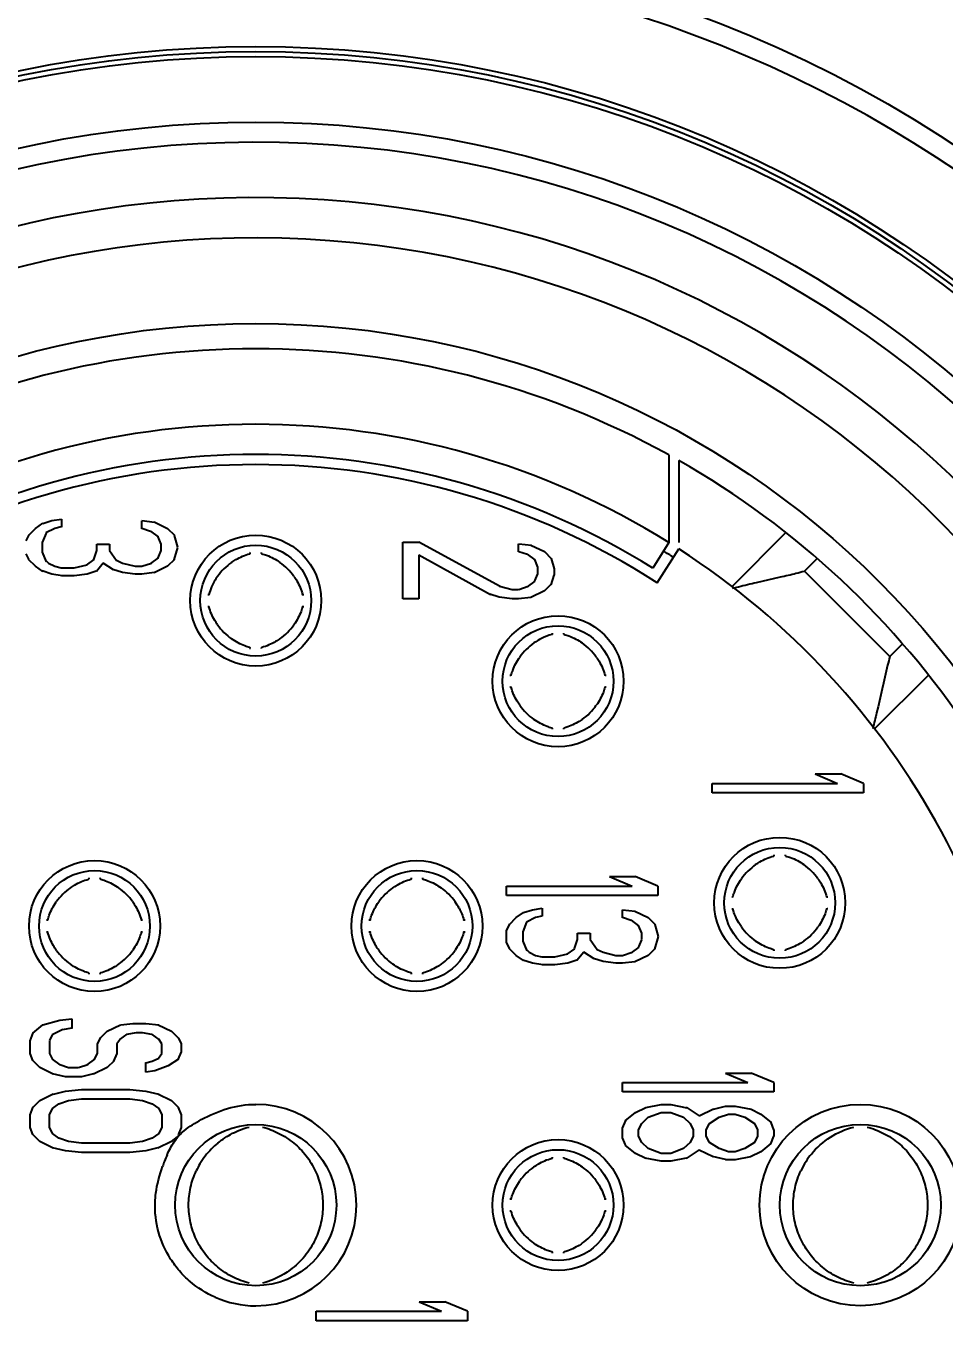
# Model space of a CAD drawing. Header units: millimetres. Extents: x 5828 to 6704, y 123 to 421.
# Drawn here: x 6342.362 to 6342.818, y 227.818 to 228.464 of the extents above; entities that cross this region are included whole.
import ezdxf

# ---------------------------------------------------------------- set-up
doc = ezdxf.new("R2010")
doc.units = ezdxf.units.MM
doc.layers.add('外形图', color=7, linetype='Continuous')
doc.layers.add('尺寸标注', color=7, linetype='Continuous')
doc.styles.add('微软雅黑', font='msyh.ttc', dxfattribs={"height": 1.5})
doc.dimstyles.new('尺寸标注_1_20比例', dxfattribs={"dimtxt": 1.5, "dimasz": 1.25, "dimexe": 0.5, "dimexo": 0.4, "dimgap": 0.5, "dimtad": 1, "dimdec": 1, "dimlfac": 20, "dimdsep": 46, "dimtxsty": '微软雅黑', "dimcen": 0.09, "dimadec": 0, "dimazin": 0, "dimtp": 0.01, "dimtm": 0.01, "dimtfac": 1, "dimtdec": 1, "dimtofl": 0, "dimtmove": 0, "dimatfit": 3, "dimfxl": 1, "dimtolj": 1, "dimarcsym": 0})

# ---------------------------------------------------------------- blocks, each defined once
blk = doc.blocks.new('*D1070')
at = {"layer": 'Defpoints', "color": 0}
for p in [(6340.876, 234.86932), (6346.4981, 225.36932), (6353.03017, 225.36932)]:
    blk.add_point(p, dxfattribs=at)
at = {"layer": '尺寸标注', "color": 0, "lineweight": -2}
for p, q in [((6341.276, 234.86932), (6353.53017, 234.86932)), ((6353.03017, 233.61932), (6353.03017, 226.61932)), ((6346.8981, 225.36932), (6353.53017, 225.36932))]:
    blk.add_line(p, q, dxfattribs=at)
at = {"layer": '尺寸标注', "color": 0}
for points in [[(6353.23851, 233.61932), (6352.82184, 233.61932), (6353.03017, 234.86932)], [(6352.82184, 226.61932), (6353.23851, 226.61932), (6353.03017, 225.36932)]]:
    blk.add_solid(points, dxfattribs=at)
at = {"layer": '尺寸标注', "color": 0, "insert": (6351.7564, 230.11932), "char_height": 1.5, "attachment_point": 5, "rotation": 90, "style": '微软雅黑'}
blk.add_mtext('\\A1;\\A1;{\\fAlibaba PuHuiTi 3.0 55 Regular|b0|i0|c134|p18;190}', dxfattribs=at)

msp = doc.modelspace()

# ---------------------------------------------------------------- linework, layer by layer
at = {"layer": '外形图', "linetype": 'ByBlock'}
for p, q in [((6342.681, 228.25116), (6342.681, 228.2077)), ((6342.686, 228.24836), (6342.686, 228.2077)), ((6342.36334, 228.21131), (6342.36679, 228.21468)), ((6342.36679, 228.21468), (6342.37032, 228.21728)), ((6342.37038, 228.21715), (6342.37475, 228.21858)), ((6342.37634, 228.21467), (6342.37182, 228.21246)), ((6342.37476, 228.21859), (6342.37954, 228.21937)), ((6342.37953, 228.21546), (6342.37635, 228.21468)), ((6342.37956, 228.21928), (6342.37956, 228.21537)), ((6342.41945, 228.2145), (6342.41945, 228.2185)), ((6342.41947, 228.21859), (6342.42583, 228.21781)), ((6342.42384, 228.21325), (6342.41953, 228.21466)), ((6342.42558, 228.21793), (6342.43222, 228.21468)), ((6342.43222, 228.21468), (6342.43567, 228.2113)), ((6342.36202, 228.20847), (6342.3636, 228.21156)), ((6342.36998, 228.20767), (6342.36998, 228.20295)), ((6342.37193, 228.21242), (6342.36999, 228.20768)), ((6342.42767, 228.2106), (6342.42389, 228.21337)), ((6342.42901, 228.2069), (6342.42743, 228.21078)), ((6342.43551, 228.21122), (6342.43723, 228.20532)), ((6342.549, 228.20787), (6342.55698, 228.20787)), ((6342.549, 228.17975), (6342.549, 228.20787)), ((6342.59725, 228.18582), (6342.55698, 228.20787)), ((6342.681, 228.2077), (6342.67307, 228.19497)), ((6342.73908, 228.21266), (6342.71236, 228.18594)), ((6342.36342, 228.19942), (6342.36202, 228.20215)), ((6342.36999, 228.20293), (6342.37197, 228.1981)), ((6342.39561, 228.19933), (6342.39713, 228.2038)), ((6342.39709, 228.20687), (6342.40349, 228.20687)), ((6342.39711, 228.20382), (6342.39711, 228.20687)), ((6342.40349, 228.20687), (6342.40349, 228.20375)), ((6342.40349, 228.20375), (6342.40688, 228.19877)), ((6342.42754, 228.20012), (6342.42901, 228.20371)), ((6342.42902, 228.20373), (6342.42902, 228.20689)), ((6342.43723, 228.20529), (6342.43541, 228.19906)), ((6342.55698, 228.20162), (6342.59246, 228.1819)), ((6342.55698, 228.20162), (6342.55698, 228.17975)), ((6342.60645, 228.203), (6342.60645, 228.207)), ((6342.60647, 228.20709), (6342.61283, 228.20631)), ((6342.61084, 228.20175), (6342.60653, 228.20316)), ((6342.61467, 228.1991), (6342.61089, 228.20187)), ((6342.61258, 228.20643), (6342.61922, 228.20318)), ((6342.61922, 228.20318), (6342.62267, 228.1998)), ((6342.67516, 228.18772), (6342.686, 228.20453)), ((6342.36679, 228.19593), (6342.36331, 228.19935)), ((6342.37033, 228.19334), (6342.36679, 228.19593)), ((6342.37154, 228.1991), (6342.37317, 228.1975)), ((6342.37317, 228.1975), (6342.37634, 228.19594)), ((6342.37635, 228.19594), (6342.3795, 228.19516)), ((6342.37951, 228.19515), (6342.38589, 228.19515)), ((6342.3859, 228.19514), (6342.39232, 228.19671)), ((6342.39199, 228.19647), (6342.39577, 228.19924)), ((6342.4003, 228.1975), (6342.3969, 228.19333)), ((6342.40544, 228.19414), (6342.4003, 228.1975)), ((6342.40698, 228.19891), (6342.40988, 228.1975)), ((6342.40988, 228.1975), (6342.41624, 228.19594)), ((6342.41625, 228.19593), (6342.41946, 228.19593)), ((6342.41948, 228.19594), (6342.42424, 228.1975)), ((6342.42389, 228.19724), (6342.42769, 228.20003)), ((6342.43222, 228.19593), (6342.42556, 228.19267)), ((6342.43565, 228.1993), (6342.43222, 228.19593)), ((6342.61601, 228.1954), (6342.61443, 228.19928)), ((6342.61602, 228.19223), (6342.61602, 228.19539)), ((6342.62251, 228.19972), (6342.624, 228.19461)), ((6342.624, 228.1946), (6342.624, 228.19145)), ((6342.75456, 228.19985), (6342.74824, 228.19353)), ((6342.37475, 228.19203), (6342.36998, 228.19359)), ((6342.37991, 228.19119), (6342.37476, 228.19203)), ((6342.38591, 228.19125), (6342.37956, 228.19125)), ((6342.39233, 228.19203), (6342.38591, 228.19124)), ((6342.39681, 228.19349), (6342.39234, 228.19203)), ((6342.40986, 228.19281), (6342.40509, 228.19437)), ((6342.41625, 228.19203), (6342.40986, 228.19281)), ((6342.41945, 228.19203), (6342.41626, 228.19203)), ((6342.42554, 228.19277), (6342.41946, 228.19203)), ((6342.61089, 228.18574), (6342.61469, 228.18853)), ((6342.61454, 228.18862), (6342.61601, 228.19221)), ((6342.62399, 228.19144), (6342.62241, 228.18678)), ((6342.72449, 228.18792), (6342.73631, 228.1906)), ((6342.79067, 228.15111), (6342.74824, 228.19353)), ((6342.59686, 228.18053), (6342.59209, 228.18209)), ((6342.59688, 228.186), (6342.60324, 228.18444)), ((6342.60325, 228.18443), (6342.60646, 228.18443)), ((6342.60648, 228.18444), (6342.61124, 228.186)), ((6342.61922, 228.18365), (6342.61256, 228.18039)), ((6342.62266, 228.18702), (6342.61922, 228.18365)), ((6342.55698, 228.17975), (6342.549, 228.17975)), ((6342.60325, 228.17975), (6342.59686, 228.18053)), ((6342.60645, 228.17975), (6342.60326, 228.17975)), ((6342.61254, 228.18049), (6342.60646, 228.17975)), ((6342.79699, 228.15743), (6342.79067, 228.15111)), ((6342.78307, 228.11523), (6342.80978, 228.14194)), ((6342.75357, 228.09287), (6342.76633, 228.09287)), ((6342.75357, 228.09287), (6342.76474, 228.08818)), ((6342.7775, 228.08818), (6342.76633, 228.09287)), ((6342.7025, 228.08818), (6342.76474, 228.08818)), ((6342.7025, 228.0835), (6342.7025, 228.08818)), ((6342.7775, 228.08818), (6342.7775, 228.0835)), ((6342.7775, 228.0835), (6342.7025, 228.0835)), ((6342.65157, 228.04187), (6342.66433, 228.04187)), ((6342.65157, 228.04187), (6342.66274, 228.03718)), ((6342.6755, 228.03718), (6342.66433, 228.04187)), ((6342.6005, 228.03718), (6342.66274, 228.03718)), ((6342.6005, 228.0325), (6342.6005, 228.03718)), ((6342.6755, 228.03718), (6342.6755, 228.0325)), ((6342.6755, 228.0325), (6342.6005, 228.0325)), ((6342.60184, 228.01818), (6342.60529, 228.02156)), ((6342.60529, 228.02156), (6342.60882, 228.02415)), ((6342.60888, 228.02403), (6342.61325, 228.02546)), ((6342.61484, 228.02155), (6342.61032, 228.01933)), ((6342.61326, 228.02546), (6342.61804, 228.02624)), ((6342.61803, 228.02233), (6342.61485, 228.02155)), ((6342.61806, 228.02616), (6342.61806, 228.02225)), ((6342.65795, 228.02138), (6342.65795, 228.02538)), ((6342.65797, 228.02546), (6342.66433, 228.02468)), ((6342.66234, 228.02012), (6342.65803, 228.02153)), ((6342.66617, 228.01747), (6342.66239, 228.02025)), ((6342.66408, 228.02481), (6342.67072, 228.02156)), ((6342.67072, 228.02156), (6342.67417, 228.01817)), ((6342.6005, 228.00904), (6342.6005, 228.01533)), ((6342.60052, 228.01534), (6342.6021, 228.01843)), ((6342.60848, 228.01454), (6342.60848, 228.00982)), ((6342.61043, 228.01929), (6342.60849, 228.01456)), ((6342.63559, 228.01375), (6342.64199, 228.01375)), ((6342.63561, 228.01069), (6342.63561, 228.01375)), ((6342.64199, 228.01375), (6342.64199, 228.01062)), ((6342.66751, 228.01378), (6342.66593, 228.01765)), ((6342.66752, 228.0106), (6342.66752, 228.01376)), ((6342.67401, 228.0181), (6342.67573, 228.0122)), ((6342.60192, 228.00629), (6342.60052, 228.00902)), ((6342.60849, 228.00981), (6342.61047, 228.00498)), ((6342.63411, 228.00621), (6342.63563, 228.01068)), ((6342.64199, 228.01062), (6342.64538, 228.00565)), ((6342.66604, 228.007), (6342.66751, 228.01059)), ((6342.67573, 228.01216), (6342.67391, 228.00593)), ((6342.60529, 228.00281), (6342.60181, 228.00622)), ((6342.60883, 228.00021), (6342.60529, 228.00281)), ((6342.61004, 228.00597), (6342.61167, 228.00437)), ((6342.61167, 228.00437), (6342.61484, 228.00282)), ((6342.61485, 228.00281), (6342.618, 228.00204)), ((6342.61801, 228.00203), (6342.62439, 228.00203)), ((6342.6244, 228.00202), (6342.63082, 228.00359)), ((6342.63049, 228.00334), (6342.63427, 228.00612)), ((6342.6388, 228.00437), (6342.6354, 228.0002)), ((6342.64394, 228.00102), (6342.6388, 228.00437)), ((6342.64836, 227.99969), (6342.64359, 228.00125)), ((6342.64548, 228.00579), (6342.64838, 228.00437)), ((6342.64838, 228.00437), (6342.65474, 228.00281)), ((6342.65475, 228.00281), (6342.65796, 228.00281)), ((6342.65798, 228.00282), (6342.66274, 228.00437)), ((6342.66239, 228.00412), (6342.66619, 228.00691)), ((6342.67072, 228.00281), (6342.66406, 227.99955)), ((6342.67415, 228.00617), (6342.67072, 228.00281)), ((6342.61325, 227.99891), (6342.60848, 228.00046)), ((6342.61841, 227.99806), (6342.61326, 227.9989)), ((6342.62441, 227.99812), (6342.61806, 227.99812)), ((6342.63083, 227.9989), (6342.62441, 227.99812)), ((6342.63531, 228.00037), (6342.63084, 227.99891)), ((6342.65475, 227.9989), (6342.64836, 227.99968)), ((6342.65795, 227.9989), (6342.65476, 227.9989)), ((6342.66404, 227.99965), (6342.65796, 227.9989)), ((6342.37039, 227.96825), (6342.37875, 227.9707)), ((6342.37876, 227.97064), (6342.38473, 227.97137)), ((6342.38475, 227.97128), (6342.38475, 227.96659)), ((6342.40898, 227.96828), (6342.41506, 227.96903)), ((6342.41506, 227.96903), (6342.42145, 227.96903)), ((6342.42146, 227.96903), (6342.42783, 227.96825)), ((6342.36402, 227.96046), (6342.3656, 227.96434)), ((6342.36535, 227.96414), (6342.37039, 227.96825)), ((6342.37506, 227.96333), (6342.3736, 227.96047)), ((6342.38022, 227.96603), (6342.37492, 227.96344)), ((6342.38473, 227.96668), (6342.37996, 227.9659)), ((6342.39753, 227.95891), (6342.39911, 227.962)), ((6342.39885, 227.96174), (6342.4023, 227.96512)), ((6342.4023, 227.96512), (6342.40896, 227.96838)), ((6342.41204, 227.96368), (6342.40839, 227.961)), ((6342.41666, 227.96434), (6342.41188, 227.96356)), ((6342.41986, 227.96434), (6342.41666, 227.96434)), ((6342.42444, 227.96359), (6342.41986, 227.96434)), ((6342.42809, 227.96103), (6342.42447, 227.96369)), ((6342.42758, 227.96837), (6342.43422, 227.96512)), ((6342.43422, 227.96512), (6342.4377, 227.96171)), ((6342.364, 227.95417), (6342.364, 227.96045)), ((6342.37358, 227.96045), (6342.37358, 227.95416)), ((6342.39751, 227.95416), (6342.39751, 227.95889)), ((6342.40709, 227.95889), (6342.40709, 227.95417)), ((6342.40848, 227.96092), (6342.40712, 227.95891)), ((6342.4294, 227.95891), (6342.42783, 227.96121)), ((6342.42943, 227.95416), (6342.42943, 227.95889)), ((6342.43759, 227.96164), (6342.43898, 227.95891)), ((6342.439, 227.95889), (6342.439, 227.95495)), ((6342.36546, 227.95063), (6342.36402, 227.95415)), ((6342.36879, 227.94715), (6342.36532, 227.95055)), ((6342.3736, 227.95415), (6342.37517, 227.95106)), ((6342.37492, 227.95124), (6342.37871, 227.94846)), ((6342.39238, 227.94846), (6342.39619, 227.95126)), ((6342.39607, 227.95135), (6342.3975, 227.95415)), ((6342.40574, 227.95052), (6342.4023, 227.94715)), ((6342.40708, 227.95415), (6342.40549, 227.95028)), ((6342.42145, 227.9449), (6342.42145, 227.94958)), ((6342.42148, 227.9495), (6342.42466, 227.95028)), ((6342.42466, 227.95029), (6342.42786, 227.95185)), ((6342.42781, 227.95181), (6342.4294, 227.95414)), ((6342.43764, 227.95121), (6342.43262, 227.94793)), ((6342.43899, 227.95493), (6342.43741, 227.95106)), ((6342.37554, 227.94385), (6342.36879, 227.94715)), ((6342.38154, 227.94247), (6342.37517, 227.94403)), ((6342.37876, 227.94859), (6342.38313, 227.94716)), ((6342.38314, 227.94715), (6342.38795, 227.94715)), ((6342.38797, 227.94716), (6342.39273, 227.94871)), ((6342.39552, 227.94393), (6342.38956, 227.94247)), ((6342.4023, 227.94715), (6342.39555, 227.94384)), ((6342.42587, 227.94553), (6342.42147, 227.94481)), ((6342.43262, 227.94793), (6342.42589, 227.94546)), ((6342.70907, 227.94437), (6342.72183, 227.94437)), ((6342.70907, 227.94437), (6342.72024, 227.93968)), ((6342.733, 227.93968), (6342.72183, 227.94437)), ((6342.38955, 227.94246), (6342.38155, 227.94246)), ((6342.38155, 227.93543), (6342.38953, 227.93621)), ((6342.38953, 227.93621), (6342.41347, 227.93621)), ((6342.41348, 227.93621), (6342.42146, 227.93543)), ((6342.658, 227.93968), (6342.72024, 227.93968)), ((6342.658, 227.935), (6342.658, 227.93968)), ((6342.733, 227.93968), (6342.733, 227.935)), ((6342.36535, 227.92737), (6342.36879, 227.93075)), ((6342.36879, 227.93075), (6342.37555, 227.93405)), ((6342.37557, 227.93397), (6342.38154, 227.93543)), ((6342.37837, 227.92918), (6342.38315, 227.93075)), ((6342.38315, 227.93075), (6342.38954, 227.93153)), ((6342.38954, 227.93153), (6342.41347, 227.93153)), ((6342.41347, 227.93153), (6342.41985, 227.93075)), ((6342.41985, 227.93075), (6342.42464, 227.92918)), ((6342.42146, 227.93543), (6342.42783, 227.93387)), ((6342.42746, 227.93405), (6342.43422, 227.93075)), ((6342.43422, 227.93075), (6342.43769, 227.92735)), ((6342.733, 227.935), (6342.658, 227.935)), ((6342.364, 227.91745), (6342.364, 227.92373)), ((6342.36402, 227.92374), (6342.3656, 227.92762)), ((6342.37358, 227.92371), (6342.37517, 227.92684)), ((6342.37358, 227.91746), (6342.37358, 227.92371)), ((6342.37517, 227.92684), (6342.37837, 227.92918)), ((6342.42464, 227.92918), (6342.42783, 227.92684)), ((6342.42783, 227.92684), (6342.42943, 227.92371)), ((6342.42943, 227.92371), (6342.42943, 227.91746)), ((6342.43755, 227.92727), (6342.43899, 227.92374)), ((6342.439, 227.92373), (6342.439, 227.91745)), ((6342.65935, 227.92073), (6342.66439, 227.92484)), ((6342.66439, 227.92484), (6342.66954, 227.92736)), ((6342.66957, 227.92726), (6342.67714, 227.92874)), ((6342.67077, 227.9225), (6342.67715, 227.92484)), ((6342.67714, 227.92875), (6342.68195, 227.92875)), ((6342.67715, 227.92484), (6342.68194, 227.92484)), ((6342.68194, 227.92484), (6342.68832, 227.9225)), ((6342.68196, 227.92874), (6342.68992, 227.92718)), ((6342.68958, 227.92741), (6342.69609, 227.92315)), ((6342.69608, 227.92317), (6342.70306, 227.92658)), ((6342.70308, 227.9265), (6342.70905, 227.92796)), ((6342.70588, 227.9225), (6342.71066, 227.92406)), ((6342.70906, 227.92796), (6342.71386, 227.92796)), ((6342.71066, 227.92406), (6342.71385, 227.92406)), ((6342.71385, 227.92406), (6342.71864, 227.9225)), ((6342.71387, 227.92796), (6342.72183, 227.9264)), ((6342.72147, 227.92658), (6342.72662, 227.92406)), ((6342.72662, 227.92406), (6342.73168, 227.91993)), ((6342.36546, 227.91391), (6342.36402, 227.91743)), ((6342.37517, 227.91434), (6342.37358, 227.91746)), ((6342.42943, 227.91746), (6342.42783, 227.91434)), ((6342.43899, 227.91743), (6342.43746, 227.91369)), ((6342.658, 227.91232), (6342.658, 227.91704)), ((6342.65802, 227.91706), (6342.6596, 227.92093)), ((6342.66598, 227.91625), (6342.66758, 227.91937)), ((6342.66758, 227.91937), (6342.67077, 227.9225)), ((6342.68832, 227.9225), (6342.69151, 227.91937)), ((6342.69151, 227.91937), (6342.69311, 227.91625)), ((6342.69949, 227.91625), (6342.70109, 227.91937)), ((6342.70109, 227.91937), (6342.70588, 227.9225)), ((6342.71864, 227.9225), (6342.72343, 227.91937)), ((6342.72343, 227.91937), (6342.72502, 227.91625)), ((6342.73153, 227.91985), (6342.73299, 227.91628)), ((6342.36879, 227.91043), (6342.36532, 227.91383)), ((6342.37554, 227.90713), (6342.36879, 227.91043)), ((6342.37837, 227.912), (6342.37517, 227.91434)), ((6342.38315, 227.91043), (6342.37837, 227.912)), ((6342.38954, 227.90965), (6342.38315, 227.91043)), ((6342.41985, 227.91043), (6342.41347, 227.90965)), ((6342.42464, 227.912), (6342.41985, 227.91043)), ((6342.42783, 227.91434), (6342.42464, 227.912)), ((6342.43422, 227.91043), (6342.42746, 227.90713)), ((6342.43422, 227.91043), (6342.43806, 227.91345)), ((6342.65947, 227.90874), (6342.65802, 227.91231)), ((6342.66598, 227.91312), (6342.66598, 227.91625)), ((6342.66758, 227.91), (6342.66598, 227.91312)), ((6342.69311, 227.91312), (6342.69151, 227.91)), ((6342.69311, 227.91625), (6342.69311, 227.91312)), ((6342.69949, 227.91312), (6342.69949, 227.91625)), ((6342.70109, 227.91), (6342.69949, 227.91312)), ((6342.72502, 227.91312), (6342.72343, 227.91)), ((6342.72502, 227.91625), (6342.72502, 227.91312)), ((6342.73299, 227.91309), (6342.73141, 227.90921)), ((6342.733, 227.91626), (6342.733, 227.9131)), ((6342.38154, 227.90575), (6342.37517, 227.90731)), ((6342.38953, 227.90496), (6342.38155, 227.90575)), ((6342.41347, 227.90496), (6342.38953, 227.90496)), ((6342.41347, 227.90965), (6342.38954, 227.90965)), ((6342.42146, 227.90575), (6342.41348, 227.90496)), ((6342.42744, 227.90721), (6342.42146, 227.90575)), ((6342.66439, 227.90453), (6342.65933, 227.90865)), ((6342.66954, 227.902), (6342.66439, 227.90453)), ((6342.67077, 227.90687), (6342.66758, 227.91)), ((6342.67715, 227.90453), (6342.67077, 227.90687)), ((6342.68194, 227.90453), (6342.67715, 227.90453)), ((6342.68832, 227.90687), (6342.68194, 227.90453)), ((6342.69151, 227.91), (6342.68832, 227.90687)), ((6342.69609, 227.90621), (6342.68957, 227.90196)), ((6342.70305, 227.90278), (6342.69608, 227.9062)), ((6342.70588, 227.90687), (6342.70109, 227.91)), ((6342.71066, 227.90531), (6342.70588, 227.90687)), ((6342.71385, 227.90531), (6342.71066, 227.90531)), ((6342.71864, 227.90687), (6342.71385, 227.90531)), ((6342.72343, 227.91), (6342.71864, 227.90687)), ((6342.72662, 227.90531), (6342.72147, 227.90278)), ((6342.73165, 227.90941), (6342.72662, 227.90531)), ((6342.67714, 227.90062), (6342.66917, 227.90218)), ((6342.68195, 227.90062), (6342.67714, 227.90062)), ((6342.68953, 227.90211), (6342.68196, 227.90062)), ((6342.70905, 227.90141), (6342.70268, 227.90296)), ((6342.71386, 227.9014), (6342.70906, 227.9014)), ((6342.72144, 227.90289), (6342.71387, 227.9014)), ((6342.55707, 227.83087), (6342.56983, 227.83087)), ((6342.55707, 227.83087), (6342.56824, 227.82618)), ((6342.581, 227.82618), (6342.56983, 227.83087)), ((6342.506, 227.82618), (6342.56824, 227.82618)), ((6342.506, 227.8215), (6342.506, 227.82618)), ((6342.581, 227.8215), (6342.506, 227.8215)), ((6342.581, 227.82618), (6342.581, 227.8215))]:
    msp.add_line(p, q, dxfattribs=at)
for centre, radius in [((6342.476, 227.87887), 0.75), ((6342.476, 227.87887), 0.63), ((6342.476, 227.87887), 0.575), ((6342.476, 227.87887), 0.5725), ((6342.476, 227.87887), 0.57), ((6342.476, 227.87887), 0.5375), ((6342.476, 227.87887), 0.4375), ((6342.476, 228.17887), 0.0325), ((6342.476, 228.17887), 0.0275), ((6342.626, 228.13887), 0.0325), ((6342.626, 228.13887), 0.0275), ((6342.736, 228.02887), 0.0325), ((6342.736, 228.02887), 0.0275), ((6342.396, 228.01737), 0.0325), ((6342.556, 228.01737), 0.0325), ((6342.396, 228.01737), 0.0275), ((6342.556, 228.01737), 0.0275), ((6342.776, 227.87887), 0.05), ((6342.476, 227.87887), 0.04), ((6342.776, 227.87887), 0.04), ((6342.626, 227.87887), 0.0325), ((6342.626, 227.87887), 0.0275)]:
    msp.add_circle(centre, radius, dxfattribs=at)
for centre, radius, start, end in [((6342.476, 227.87887), 0.62, 200.69354, 159.30646), ((6342.476, 227.87887), 0.5275, 0.37327, 180), ((6342.476, 227.87887), 0.5, 184.92394, 175.07606), ((6342.476, 227.87887), 0.48, 185.95011, 174.04994), ((6342.476, 227.87887), 0.425, 61.16081, 118.83919), ((6342.476, 227.87887), 0.3875, 58.05991, 121.94009), ((6342.476, 227.87887), 0.3675, 57.18451, 122.81549), ((6342.476, 227.87887), 0.3725, 58.05991, 121.94009), ((6342.476, 227.87887), 0.425, 6.75633, 60.38842), ((6342.476, 227.87887), 0.3825, 57.18451, 58.07194), ((6342.476, 227.87887), 0.3875, 302.81549, 57.18451), ((6342.48153, 228.17335), 0.0301, 125.51255, 144.4866), ((6342.47048, 228.17335), 0.0301, 35.51256, 54.48658), ((6342.48052, 228.17408), 0.02886, 144.51065, 156.28355), ((6342.64512, 228.58934), 0.40903, 282.88125, 283.99715), ((6342.67998, 228.44861), 0.26405, 284.043, 284.98027), ((6342.47905, 228.17475), 0.02724, 156.32658, 164.85462), ((6342.48153, 228.18439), 0.0301, 215.51256, 234.48658), ((6342.47048, 228.18439), 0.0301, 305.51255, 324.48661), ((6342.63153, 228.13335), 0.0301, 125.51255, 144.4866), ((6342.6309, 228.13419), 0.02905, 116.72925, 125.46961), ((6342.63022, 228.13555), 0.02753, 105.18741, 116.74363), ((6342.62048, 228.13335), 0.0301, 35.51256, 54.48658), ((6343.04141, 228.08403), 0.25956, 165.02315, 166.00564), ((6342.63153, 228.14439), 0.0301, 215.51256, 234.48658), ((6342.62048, 228.14439), 0.0301, 305.51255, 324.48661), ((6342.74153, 228.02335), 0.0301, 125.51255, 144.4866), ((6342.73048, 228.02335), 0.0301, 35.51256, 54.48658), ((6342.40153, 228.01185), 0.0301, 125.51255, 144.4866), ((6342.39048, 228.01185), 0.0301, 35.51256, 54.48658), ((6342.56153, 228.01185), 0.0301, 125.51255, 144.4866), ((6342.55048, 228.01185), 0.0301, 35.51256, 54.48658), ((6342.55125, 228.01243), 0.02914, 28.16622, 35.46261), ((6342.74153, 228.03439), 0.0301, 215.51256, 234.48658), ((6342.73048, 228.03439), 0.0301, 305.51255, 324.48661), ((6342.40153, 228.02289), 0.0301, 215.51256, 234.48658), ((6342.39048, 228.02289), 0.0301, 305.51255, 324.48661), ((6342.56153, 228.02289), 0.0301, 215.51256, 234.48658), ((6342.55048, 228.02289), 0.0301, 305.51255, 324.48661), ((6342.476, 227.87887), 0.05, 270, 90), ((6342.48212, 227.87929), 0.03931, 135.79957, 149.26419), ((6342.48272, 227.87866), 0.04017, 129.5162, 135.75727), ((6342.78186, 227.87949), 0.03898, 140.63178, 147.31953), ((6342.50956, 227.87055), 0.08442, 159.08245, 160.97833), ((6342.48863, 227.87859), 0.062, 155.99434, 159.11059), ((6342.48294, 227.87882), 0.04025, 149.2915, 154.92604), ((6342.63153, 227.87335), 0.0301, 125.51255, 144.4866), ((6342.62048, 227.87335), 0.0301, 35.51256, 54.48658), ((6342.78284, 227.87888), 0.04013, 147.32961, 154.9318), ((6342.476, 227.87887), 0.5275, 180.36963, 0), ((6342.63153, 227.88439), 0.0301, 215.51256, 234.48658), ((6342.62048, 227.88439), 0.0301, 305.51255, 324.48661), ((6342.47606, 227.87914), 0.05027, 246.307, 269.9309), ((6342.476, 227.87887), 0.425, 299.61158, 353.24367)]:
    msp.add_arc(centre, radius, start, end, dxfattribs=at)
for points, knots in [([(6342.46404, 228.19785), (6342.46472, 228.19833), (6342.4675, 228.20014), (6342.47061, 228.20147), (6342.47301, 228.20212)], [0, 0, 0, 0, 0.250556, 1, 1, 1, 1]), ([(6342.47315, 228.20271), (6342.47314, 228.20262), (6342.47311, 228.20244), (6342.4731, 228.20229), (6342.47304, 228.20209), (6342.47301, 228.20212)], [0, 0, 0, 0, 0.462917, 0.782321, 1, 1, 1, 1]), ([(6342.479, 228.20212), (6342.47897, 228.20209), (6342.47891, 228.20229), (6342.47889, 228.20244), (6342.47887, 228.20262), (6342.47886, 228.20271)], [0, 0, 0, 0, 0.217683, 0.53709, 1, 1, 1, 1]), ([(6342.479, 228.20212), (6342.4798, 228.2019), (6342.48297, 228.20089), (6342.48594, 228.19929), (6342.48797, 228.19785)], [0, 0, 0, 0, 0.250564, 1, 1, 1, 1]), ([(6342.49498, 228.19083), (6342.49546, 228.19015), (6342.49728, 228.18737), (6342.4986, 228.18427), (6342.49925, 228.18186)], [0, 0, 0, 0, 0.250556, 1, 1, 1, 1]), ([(6342.45275, 228.18186), (6342.45279, 228.18183), (6342.45258, 228.18178), (6342.45244, 228.18176), (6342.45226, 228.18174), (6342.45216, 228.18173)], [0, 0, 0, 0, 0.217683, 0.53709, 1, 1, 1, 1]), ([(6342.49985, 228.18173), (6342.49975, 228.18174), (6342.49957, 228.18176), (6342.49943, 228.18178), (6342.49922, 228.18183), (6342.49925, 228.18186)], [0, 0, 0, 0, 0.462917, 0.782321, 1, 1, 1, 1]), ([(6342.71256, 228.18499), (6342.71355, 228.18525), (6342.71751, 228.18629), (6342.72149, 228.18723), (6342.72449, 228.18792)], [0, 0, 0, 0, 0.249566, 1, 1, 1, 1]), ([(6342.45216, 228.17602), (6342.45225, 228.17601), (6342.45243, 228.17598), (6342.45258, 228.17596), (6342.45279, 228.17591), (6342.45275, 228.17588)], [0, 0, 0, 0, 0.462844, 0.782261, 1, 1, 1, 1]), ([(6342.45702, 228.16691), (6342.45654, 228.16759), (6342.45473, 228.17037), (6342.4534, 228.17347), (6342.45275, 228.17588)], [0, 0, 0, 0, 0.250556, 1, 1, 1, 1]), ([(6342.49925, 228.17588), (6342.49904, 228.17507), (6342.49802, 228.17191), (6342.49643, 228.16894), (6342.49498, 228.16691)], [0, 0, 0, 0, 0.250564, 1, 1, 1, 1]), ([(6342.49925, 228.17588), (6342.49922, 228.17591), (6342.49943, 228.17596), (6342.49957, 228.17598), (6342.49975, 228.17601), (6342.49985, 228.17601)], [0, 0, 0, 0, 0.217682, 0.537089, 1, 1, 1, 1]), ([(6342.62315, 228.16271), (6342.62314, 228.16262), (6342.62311, 228.16244), (6342.6231, 228.16229), (6342.62304, 228.16209), (6342.62301, 228.16212)], [0, 0, 0, 0, 0.462917, 0.782321, 1, 1, 1, 1]), ([(6342.629, 228.16212), (6342.62897, 228.16209), (6342.62891, 228.16229), (6342.62889, 228.16244), (6342.62887, 228.16262), (6342.62886, 228.16271)], [0, 0, 0, 0, 0.217683, 0.53709, 1, 1, 1, 1]), ([(6342.47301, 228.15562), (6342.47221, 228.15584), (6342.46904, 228.15685), (6342.46607, 228.15845), (6342.46404, 228.15989)], [0, 0, 0, 0, 0.250564, 1, 1, 1, 1]), ([(6342.48797, 228.15989), (6342.48729, 228.15941), (6342.4845, 228.1576), (6342.4814, 228.15627), (6342.479, 228.15562)], [0, 0, 0, 0, 0.250557, 1, 1, 1, 1]), ([(6342.629, 228.16212), (6342.6298, 228.1619), (6342.63297, 228.16089), (6342.63594, 228.15929), (6342.63797, 228.15785)], [0, 0, 0, 0, 0.250564, 1, 1, 1, 1]), ([(6342.47301, 228.15562), (6342.47304, 228.15565), (6342.4731, 228.15545), (6342.47311, 228.1553), (6342.47314, 228.15512), (6342.47315, 228.15503)], [0, 0, 0, 0, 0.217682, 0.537089, 1, 1, 1, 1]), ([(6342.47886, 228.15503), (6342.47887, 228.15512), (6342.47889, 228.1553), (6342.47891, 228.15544), (6342.47897, 228.15565), (6342.479, 228.15562)], [0, 0, 0, 0, 0.462844, 0.782261, 1, 1, 1, 1]), ([(6342.60275, 228.14186), (6342.60297, 228.14267), (6342.60399, 228.14583), (6342.60558, 228.14881), (6342.60702, 228.15083)], [0, 0, 0, 0, 0.250564, 1, 1, 1, 1]), ([(6342.64498, 228.15083), (6342.64546, 228.15015), (6342.64728, 228.14737), (6342.6486, 228.14427), (6342.64925, 228.14186)], [0, 0, 0, 0, 0.250556, 1, 1, 1, 1]), ([(6342.78955, 228.1468), (6342.7876, 228.13897), (6342.78541, 228.12845), (6342.78281, 228.11802), (6342.78212, 228.11543)], [0, 0, 0, 0, 0.750454, 1, 1, 1, 1]), ([(6342.60275, 228.14186), (6342.60279, 228.14183), (6342.60258, 228.14178), (6342.60244, 228.14176), (6342.60226, 228.14174), (6342.60216, 228.14173)], [0, 0, 0, 0, 0.217683, 0.53709, 1, 1, 1, 1]), ([(6342.64985, 228.14173), (6342.64975, 228.14174), (6342.64957, 228.14176), (6342.64943, 228.14178), (6342.64922, 228.14183), (6342.64925, 228.14186)], [0, 0, 0, 0, 0.462917, 0.782321, 1, 1, 1, 1]), ([(6342.60216, 228.13602), (6342.60225, 228.13601), (6342.60243, 228.13598), (6342.60258, 228.13596), (6342.60279, 228.13591), (6342.60275, 228.13588)], [0, 0, 0, 0, 0.462844, 0.782261, 1, 1, 1, 1]), ([(6342.60702, 228.12691), (6342.60654, 228.12759), (6342.60473, 228.13037), (6342.6034, 228.13347), (6342.60275, 228.13588)], [0, 0, 0, 0, 0.250556, 1, 1, 1, 1]), ([(6342.64925, 228.13588), (6342.64904, 228.13507), (6342.64802, 228.13191), (6342.64643, 228.12894), (6342.64498, 228.12691)], [0, 0, 0, 0, 0.250564, 1, 1, 1, 1]), ([(6342.64925, 228.13588), (6342.64922, 228.13591), (6342.64943, 228.13596), (6342.64957, 228.13598), (6342.64975, 228.13601), (6342.64985, 228.13601)], [0, 0, 0, 0, 0.217682, 0.537089, 1, 1, 1, 1]), ([(6342.62301, 228.11562), (6342.62221, 228.11584), (6342.61904, 228.11685), (6342.61607, 228.11845), (6342.61404, 228.11989)], [0, 0, 0, 0, 0.250564, 1, 1, 1, 1]), ([(6342.63797, 228.11989), (6342.63729, 228.11941), (6342.6345, 228.1176), (6342.6314, 228.11627), (6342.629, 228.11562)], [0, 0, 0, 0, 0.250557, 1, 1, 1, 1]), ([(6342.62301, 228.11562), (6342.62304, 228.11565), (6342.6231, 228.11545), (6342.62311, 228.1153), (6342.62314, 228.11512), (6342.62315, 228.11503)], [0, 0, 0, 0, 0.217682, 0.537089, 1, 1, 1, 1]), ([(6342.62886, 228.11503), (6342.62887, 228.11512), (6342.62889, 228.1153), (6342.62891, 228.11544), (6342.62897, 228.11565), (6342.629, 228.11562)], [0, 0, 0, 0, 0.462844, 0.782261, 1, 1, 1, 1]), ([(6342.73315, 228.05271), (6342.73314, 228.05262), (6342.73311, 228.05244), (6342.7331, 228.05229), (6342.73304, 228.05209), (6342.73301, 228.05212)], [0, 0, 0, 0, 0.462917, 0.782321, 1, 1, 1, 1]), ([(6342.739, 228.05212), (6342.73897, 228.05209), (6342.73891, 228.05229), (6342.73889, 228.05244), (6342.73887, 228.05262), (6342.73886, 228.05271)], [0, 0, 0, 0, 0.217683, 0.53709, 1, 1, 1, 1]), ([(6342.72404, 228.04785), (6342.72472, 228.04833), (6342.7275, 228.05014), (6342.73061, 228.05147), (6342.73301, 228.05212)], [0, 0, 0, 0, 0.250556, 1, 1, 1, 1]), ([(6342.739, 228.05212), (6342.7398, 228.0519), (6342.74297, 228.05089), (6342.74594, 228.04929), (6342.74797, 228.04785)], [0, 0, 0, 0, 0.250564, 1, 1, 1, 1]), ([(6342.38404, 228.03635), (6342.38472, 228.03683), (6342.3875, 228.03864), (6342.39061, 228.03997), (6342.39301, 228.04062)], [0, 0, 0, 0, 0.250556, 1, 1, 1, 1]), ([(6342.39315, 228.04121), (6342.39314, 228.04112), (6342.39311, 228.04094), (6342.3931, 228.04079), (6342.39304, 228.04059), (6342.39301, 228.04062)], [0, 0, 0, 0, 0.462917, 0.782321, 1, 1, 1, 1]), ([(6342.399, 228.04062), (6342.39897, 228.04059), (6342.39891, 228.04079), (6342.39889, 228.04094), (6342.39887, 228.04112), (6342.39886, 228.04121)], [0, 0, 0, 0, 0.217683, 0.53709, 1, 1, 1, 1]), ([(6342.399, 228.04062), (6342.3998, 228.0404), (6342.40297, 228.03939), (6342.40594, 228.03779), (6342.40797, 228.03635)], [0, 0, 0, 0, 0.250564, 1, 1, 1, 1]), ([(6342.54404, 228.03635), (6342.54472, 228.03683), (6342.5475, 228.03864), (6342.55061, 228.03997), (6342.55301, 228.04062)], [0, 0, 0, 0, 0.250556, 1, 1, 1, 1]), ([(6342.55315, 228.04121), (6342.55314, 228.04112), (6342.55311, 228.04094), (6342.5531, 228.04079), (6342.55304, 228.04059), (6342.55301, 228.04062)], [0, 0, 0, 0, 0.462917, 0.782321, 1, 1, 1, 1]), ([(6342.559, 228.04062), (6342.55897, 228.04059), (6342.55891, 228.04079), (6342.55889, 228.04094), (6342.55887, 228.04112), (6342.55886, 228.04121)], [0, 0, 0, 0, 0.217683, 0.53709, 1, 1, 1, 1]), ([(6342.559, 228.04062), (6342.5598, 228.0404), (6342.56297, 228.03939), (6342.56594, 228.03779), (6342.56797, 228.03635)], [0, 0, 0, 0, 0.250564, 1, 1, 1, 1]), ([(6342.71275, 228.03186), (6342.71297, 228.03267), (6342.71399, 228.03583), (6342.71558, 228.03881), (6342.71702, 228.04083)], [0, 0, 0, 0, 0.250564, 1, 1, 1, 1]), ([(6342.75498, 228.04083), (6342.75546, 228.04015), (6342.75728, 228.03737), (6342.7586, 228.03427), (6342.75925, 228.03186)], [0, 0, 0, 0, 0.250556, 1, 1, 1, 1]), ([(6342.37275, 228.02036), (6342.37297, 228.02117), (6342.37399, 228.02433), (6342.37558, 228.02731), (6342.37702, 228.02933)], [0, 0, 0, 0, 0.250564, 1, 1, 1, 1]), ([(6342.41498, 228.02933), (6342.41546, 228.02865), (6342.41728, 228.02587), (6342.4186, 228.02277), (6342.41925, 228.02036)], [0, 0, 0, 0, 0.250556, 1, 1, 1, 1]), ([(6342.53275, 228.02036), (6342.53297, 228.02117), (6342.53399, 228.02433), (6342.53558, 228.02731), (6342.53702, 228.02933)], [0, 0, 0, 0, 0.250564, 1, 1, 1, 1]), ([(6342.71275, 228.03186), (6342.71279, 228.03183), (6342.71258, 228.03178), (6342.71244, 228.03176), (6342.71226, 228.03174), (6342.71216, 228.03173)], [0, 0, 0, 0, 0.217683, 0.53709, 1, 1, 1, 1]), ([(6342.75985, 228.03173), (6342.75975, 228.03174), (6342.75957, 228.03176), (6342.75943, 228.03178), (6342.75922, 228.03183), (6342.75925, 228.03186)], [0, 0, 0, 0, 0.462917, 0.782321, 1, 1, 1, 1]), ([(6342.37275, 228.02036), (6342.37279, 228.02033), (6342.37258, 228.02028), (6342.37244, 228.02026), (6342.37226, 228.02024), (6342.37216, 228.02023)], [0, 0, 0, 0, 0.217683, 0.53709, 1, 1, 1, 1]), ([(6342.41985, 228.02023), (6342.41975, 228.02024), (6342.41957, 228.02026), (6342.41943, 228.02028), (6342.41922, 228.02033), (6342.41925, 228.02036)], [0, 0, 0, 0, 0.462917, 0.782321, 1, 1, 1, 1]), ([(6342.53275, 228.02036), (6342.53279, 228.02033), (6342.53258, 228.02028), (6342.53244, 228.02026), (6342.53226, 228.02024), (6342.53216, 228.02023)], [0, 0, 0, 0, 0.217683, 0.53709, 1, 1, 1, 1]), ([(6342.57985, 228.02023), (6342.57975, 228.02024), (6342.57957, 228.02026), (6342.57943, 228.02028), (6342.57922, 228.02033), (6342.57925, 228.02036)], [0, 0, 0, 0, 0.462917, 0.782321, 1, 1, 1, 1]), ([(6342.71216, 228.02602), (6342.71225, 228.02601), (6342.71243, 228.02598), (6342.71258, 228.02596), (6342.71279, 228.02591), (6342.71275, 228.02588)], [0, 0, 0, 0, 0.462844, 0.782261, 1, 1, 1, 1]), ([(6342.71702, 228.01691), (6342.71654, 228.01759), (6342.71473, 228.02037), (6342.7134, 228.02347), (6342.71275, 228.02588)], [0, 0, 0, 0, 0.250556, 1, 1, 1, 1]), ([(6342.75925, 228.02588), (6342.75904, 228.02507), (6342.75802, 228.02191), (6342.75643, 228.01894), (6342.75498, 228.01691)], [0, 0, 0, 0, 0.250564, 1, 1, 1, 1]), ([(6342.75925, 228.02588), (6342.75922, 228.02591), (6342.75943, 228.02596), (6342.75957, 228.02598), (6342.75975, 228.02601), (6342.75985, 228.02601)], [0, 0, 0, 0, 0.217682, 0.537089, 1, 1, 1, 1]), ([(6342.37216, 228.01452), (6342.37225, 228.01451), (6342.37243, 228.01448), (6342.37258, 228.01446), (6342.37279, 228.01441), (6342.37275, 228.01438)], [0, 0, 0, 0, 0.462844, 0.782261, 1, 1, 1, 1]), ([(6342.37702, 228.00541), (6342.37654, 228.00609), (6342.37473, 228.00887), (6342.3734, 228.01197), (6342.37275, 228.01438)], [0, 0, 0, 0, 0.250556, 1, 1, 1, 1]), ([(6342.41925, 228.01438), (6342.41904, 228.01357), (6342.41802, 228.01041), (6342.41643, 228.00744), (6342.41498, 228.00541)], [0, 0, 0, 0, 0.250564, 1, 1, 1, 1]), ([(6342.41925, 228.01438), (6342.41922, 228.01441), (6342.41943, 228.01446), (6342.41957, 228.01448), (6342.41975, 228.01451), (6342.41985, 228.01451)], [0, 0, 0, 0, 0.217682, 0.537089, 1, 1, 1, 1]), ([(6342.53216, 228.01452), (6342.53225, 228.01451), (6342.53243, 228.01448), (6342.53258, 228.01446), (6342.53279, 228.01441), (6342.53275, 228.01438)], [0, 0, 0, 0, 0.462844, 0.782261, 1, 1, 1, 1]), ([(6342.53702, 228.00541), (6342.53654, 228.00609), (6342.53473, 228.00887), (6342.5334, 228.01197), (6342.53275, 228.01438)], [0, 0, 0, 0, 0.250556, 1, 1, 1, 1]), ([(6342.57925, 228.01438), (6342.57904, 228.01357), (6342.57802, 228.01041), (6342.57643, 228.00744), (6342.57498, 228.00541)], [0, 0, 0, 0, 0.250564, 1, 1, 1, 1]), ([(6342.57925, 228.01438), (6342.57922, 228.01441), (6342.57943, 228.01446), (6342.57957, 228.01448), (6342.57975, 228.01451), (6342.57985, 228.01451)], [0, 0, 0, 0, 0.217682, 0.537089, 1, 1, 1, 1]), ([(6342.73301, 228.00562), (6342.73221, 228.00584), (6342.72904, 228.00685), (6342.72607, 228.00845), (6342.72404, 228.00989)], [0, 0, 0, 0, 0.250564, 1, 1, 1, 1]), ([(6342.74797, 228.00989), (6342.74729, 228.00941), (6342.7445, 228.0076), (6342.7414, 228.00627), (6342.739, 228.00562)], [0, 0, 0, 0, 0.250557, 1, 1, 1, 1]), ([(6342.73301, 228.00562), (6342.73304, 228.00565), (6342.7331, 228.00545), (6342.73311, 228.0053), (6342.73314, 228.00512), (6342.73315, 228.00503)], [0, 0, 0, 0, 0.217682, 0.537089, 1, 1, 1, 1]), ([(6342.73886, 228.00503), (6342.73887, 228.00512), (6342.73889, 228.0053), (6342.73891, 228.00544), (6342.73897, 228.00565), (6342.739, 228.00562)], [0, 0, 0, 0, 0.462844, 0.782261, 1, 1, 1, 1]), ([(6342.39301, 227.99412), (6342.39221, 227.99434), (6342.38904, 227.99535), (6342.38607, 227.99695), (6342.38404, 227.99839)], [0, 0, 0, 0, 0.250564, 1, 1, 1, 1]), ([(6342.40797, 227.99839), (6342.40729, 227.99791), (6342.4045, 227.9961), (6342.4014, 227.99477), (6342.399, 227.99412)], [0, 0, 0, 0, 0.250557, 1, 1, 1, 1]), ([(6342.55301, 227.99412), (6342.55221, 227.99434), (6342.54904, 227.99535), (6342.54607, 227.99695), (6342.54404, 227.99839)], [0, 0, 0, 0, 0.250564, 1, 1, 1, 1]), ([(6342.56797, 227.99839), (6342.56729, 227.99791), (6342.5645, 227.9961), (6342.5614, 227.99477), (6342.559, 227.99412)], [0, 0, 0, 0, 0.250557, 1, 1, 1, 1]), ([(6342.39301, 227.99412), (6342.39304, 227.99415), (6342.3931, 227.99395), (6342.39311, 227.9938), (6342.39314, 227.99362), (6342.39315, 227.99353)], [0, 0, 0, 0, 0.217682, 0.537089, 1, 1, 1, 1]), ([(6342.39886, 227.99353), (6342.39887, 227.99362), (6342.39889, 227.9938), (6342.39891, 227.99394), (6342.39897, 227.99415), (6342.399, 227.99412)], [0, 0, 0, 0, 0.462844, 0.782261, 1, 1, 1, 1]), ([(6342.55301, 227.99412), (6342.55304, 227.99415), (6342.5531, 227.99395), (6342.55311, 227.9938), (6342.55314, 227.99362), (6342.55315, 227.99353)], [0, 0, 0, 0, 0.217682, 0.537089, 1, 1, 1, 1]), ([(6342.55886, 227.99353), (6342.55887, 227.99362), (6342.55889, 227.9938), (6342.55891, 227.99394), (6342.55897, 227.99415), (6342.559, 227.99412)], [0, 0, 0, 0, 0.462844, 0.782261, 1, 1, 1, 1]), ([(6342.44896, 227.92129), (6342.45312, 227.9235), (6342.4618, 227.92738), (6342.47128, 227.92887), (6342.476, 227.92887)], [0, 0, 0, 0, 0.499879, 1, 1, 1, 1]), ([(6342.43806, 227.91345), (6342.43881, 227.91427), (6342.44207, 227.91738), (6342.44598, 227.9197), (6342.44896, 227.92129)], [0, 0, 0, 0, 0.24864, 1, 1, 1, 1]), ([(6342.45716, 227.90965), (6342.45942, 227.91152), (6342.46435, 227.91476), (6342.46986, 227.91687), (6342.47269, 227.9176)], [0, 0, 0, 0, 0.500187, 1, 1, 1, 1]), ([(6342.47932, 227.9176), (6342.48215, 227.91687), (6342.48767, 227.91476), (6342.4926, 227.91151), (6342.49486, 227.90965)], [0, 0, 0, 0, 0.499775, 1, 1, 1, 1]), ([(6342.75173, 227.90422), (6342.75439, 227.90746), (6342.7608, 227.91311), (6342.76863, 227.91655), (6342.77269, 227.9176)], [0, 0, 0, 0, 0.500012, 1, 1, 1, 1]), ([(6342.77932, 227.9176), (6342.78215, 227.91687), (6342.78767, 227.91476), (6342.7926, 227.91151), (6342.79486, 227.90965)], [0, 0, 0, 0, 0.499775, 1, 1, 1, 1]), ([(6342.49486, 227.90965), (6342.49711, 227.90779), (6342.50123, 227.90356), (6342.50429, 227.89852), (6342.50553, 227.89587)], [0, 0, 0, 0, 0.499802, 1, 1, 1, 1]), ([(6342.79486, 227.90965), (6342.79711, 227.90779), (6342.80123, 227.90356), (6342.80429, 227.89852), (6342.80553, 227.89587)], [0, 0, 0, 0, 0.499802, 1, 1, 1, 1]), ([(6342.42605, 227.88018), (6342.42611, 227.8817), (6342.42664, 227.88779), (6342.42825, 227.89374), (6342.42975, 227.89807)], [0, 0, 0, 0, 0.248703, 1, 1, 1, 1]), ([(6342.61404, 227.89785), (6342.61472, 227.89833), (6342.6175, 227.90014), (6342.62061, 227.90147), (6342.62301, 227.90212)], [0, 0, 0, 0, 0.250556, 1, 1, 1, 1]), ([(6342.62315, 227.90271), (6342.62314, 227.90262), (6342.62311, 227.90244), (6342.6231, 227.90229), (6342.62304, 227.90209), (6342.62301, 227.90212)], [0, 0, 0, 0, 0.462917, 0.782321, 1, 1, 1, 1]), ([(6342.629, 227.90212), (6342.62897, 227.90209), (6342.62891, 227.90229), (6342.62889, 227.90244), (6342.62887, 227.90262), (6342.62886, 227.90271)], [0, 0, 0, 0, 0.217683, 0.53709, 1, 1, 1, 1]), ([(6342.629, 227.90212), (6342.6298, 227.9019), (6342.63297, 227.90089), (6342.63594, 227.89929), (6342.63797, 227.89785)], [0, 0, 0, 0, 0.250564, 1, 1, 1, 1]), ([(6342.44267, 227.87889), (6342.44267, 227.88181), (6342.44334, 227.88766), (6342.44525, 227.89323), (6342.44649, 227.89588)], [0, 0, 0, 0, 0.499761, 1, 1, 1, 1]), ([(6342.50553, 227.89587), (6342.50676, 227.89322), (6342.50867, 227.88765), (6342.50934, 227.88179), (6342.50934, 227.87887)], [0, 0, 0, 0, 0.500235, 1, 1, 1, 1]), ([(6342.74267, 227.87889), (6342.74267, 227.88181), (6342.74334, 227.88766), (6342.74525, 227.89323), (6342.74649, 227.89588)], [0, 0, 0, 0, 0.499761, 1, 1, 1, 1]), ([(6342.80553, 227.89587), (6342.80676, 227.89322), (6342.80867, 227.88765), (6342.80934, 227.88179), (6342.80934, 227.87887)], [0, 0, 0, 0, 0.500235, 1, 1, 1, 1]), ([(6342.60275, 227.88186), (6342.60297, 227.88267), (6342.60399, 227.88583), (6342.60558, 227.88881), (6342.60702, 227.89083)], [0, 0, 0, 0, 0.250564, 1, 1, 1, 1]), ([(6342.64498, 227.89083), (6342.64546, 227.89015), (6342.64728, 227.88737), (6342.6486, 227.88427), (6342.64925, 227.88186)], [0, 0, 0, 0, 0.250556, 1, 1, 1, 1]), ([(6342.45586, 227.83311), (6342.45137, 227.83508), (6342.44501, 227.83909), (6342.43804, 227.84605), (6342.43216, 227.85398), (6342.42709, 227.86536), (6342.42586, 227.87528), (6342.42605, 227.88018)], [0, 0, 0, 0, 0.24997, 0.375105, 0.500253, 0.750464, 1, 1, 1, 1]), ([(6342.44647, 227.86189), (6342.44524, 227.86454), (6342.44333, 227.87011), (6342.44266, 227.87597), (6342.44267, 227.87889)], [0, 0, 0, 0, 0.500238, 1, 1, 1, 1]), ([(6342.50934, 227.87887), (6342.50934, 227.87595), (6342.50867, 227.87009), (6342.50676, 227.86452), (6342.50553, 227.86187)], [0, 0, 0, 0, 0.499757, 1, 1, 1, 1]), ([(6342.60275, 227.88186), (6342.60279, 227.88183), (6342.60258, 227.88178), (6342.60244, 227.88176), (6342.60226, 227.88174), (6342.60216, 227.88173)], [0, 0, 0, 0, 0.217683, 0.53709, 1, 1, 1, 1]), ([(6342.64985, 227.88173), (6342.64975, 227.88174), (6342.64957, 227.88176), (6342.64943, 227.88178), (6342.64922, 227.88183), (6342.64925, 227.88186)], [0, 0, 0, 0, 0.462917, 0.782321, 1, 1, 1, 1]), ([(6342.74647, 227.86189), (6342.74524, 227.86454), (6342.74333, 227.87011), (6342.74266, 227.87597), (6342.74267, 227.87889)], [0, 0, 0, 0, 0.500238, 1, 1, 1, 1]), ([(6342.80934, 227.87887), (6342.80934, 227.87595), (6342.80867, 227.87009), (6342.80676, 227.86452), (6342.80553, 227.86187)], [0, 0, 0, 0, 0.499757, 1, 1, 1, 1]), ([(6342.60216, 227.87602), (6342.60225, 227.87601), (6342.60243, 227.87598), (6342.60258, 227.87596), (6342.60279, 227.87591), (6342.60275, 227.87588)], [0, 0, 0, 0, 0.462844, 0.782261, 1, 1, 1, 1]), ([(6342.60702, 227.86691), (6342.60654, 227.86759), (6342.60473, 227.87037), (6342.6034, 227.87347), (6342.60275, 227.87588)], [0, 0, 0, 0, 0.250556, 1, 1, 1, 1]), ([(6342.64925, 227.87588), (6342.64904, 227.87507), (6342.64802, 227.87191), (6342.64643, 227.86894), (6342.64498, 227.86691)], [0, 0, 0, 0, 0.250564, 1, 1, 1, 1]), ([(6342.64925, 227.87588), (6342.64922, 227.87591), (6342.64943, 227.87596), (6342.64957, 227.87598), (6342.64975, 227.87601), (6342.64985, 227.87601)], [0, 0, 0, 0, 0.217682, 0.537089, 1, 1, 1, 1]), ([(6342.45715, 227.8481), (6342.45489, 227.84996), (6342.45077, 227.85419), (6342.44771, 227.85924), (6342.44647, 227.86189)], [0, 0, 0, 0, 0.499794, 1, 1, 1, 1]), ([(6342.50553, 227.86187), (6342.50414, 227.8589), (6342.50062, 227.85327), (6342.4958, 227.84872), (6342.49316, 227.84677)], [0, 0, 0, 0, 0.50005, 1, 1, 1, 1]), ([(6342.62301, 227.85562), (6342.62221, 227.85584), (6342.61904, 227.85685), (6342.61607, 227.85845), (6342.61404, 227.85989)], [0, 0, 0, 0, 0.250564, 1, 1, 1, 1]), ([(6342.63797, 227.85989), (6342.63729, 227.85941), (6342.6345, 227.8576), (6342.6314, 227.85627), (6342.629, 227.85562)], [0, 0, 0, 0, 0.250557, 1, 1, 1, 1]), ([(6342.75715, 227.8481), (6342.75489, 227.84996), (6342.75077, 227.85419), (6342.74771, 227.85924), (6342.74647, 227.86189)], [0, 0, 0, 0, 0.499794, 1, 1, 1, 1]), ([(6342.80553, 227.86187), (6342.80429, 227.85922), (6342.80122, 227.85417), (6342.79505, 227.84784), (6342.78766, 227.84298), (6342.78215, 227.84087), (6342.77932, 227.84014)], [0, 0, 0, 0, 0.25003, 0.49993, 0.750049, 1, 1, 1, 1]), ([(6342.62301, 227.85562), (6342.62304, 227.85565), (6342.6231, 227.85545), (6342.62311, 227.8553), (6342.62314, 227.85512), (6342.62315, 227.85503)], [0, 0, 0, 0, 0.217682, 0.537089, 1, 1, 1, 1]), ([(6342.62886, 227.85503), (6342.62887, 227.85512), (6342.62889, 227.8553), (6342.62891, 227.85544), (6342.62897, 227.85565), (6342.629, 227.85562)], [0, 0, 0, 0, 0.462844, 0.782261, 1, 1, 1, 1]), ([(6342.47269, 227.84014), (6342.46986, 227.84087), (6342.46434, 227.84298), (6342.45941, 227.84623), (6342.45715, 227.8481)], [0, 0, 0, 0, 0.499783, 1, 1, 1, 1]), ([(6342.49316, 227.84677), (6342.49213, 227.846), (6342.48786, 227.84315), (6342.48304, 227.8411), (6342.47932, 227.84014)], [0, 0, 0, 0, 0.25068, 1, 1, 1, 1]), ([(6342.77269, 227.84014), (6342.76986, 227.84087), (6342.76434, 227.84298), (6342.75941, 227.84623), (6342.75715, 227.8481)], [0, 0, 0, 0, 0.499783, 1, 1, 1, 1])]:
    msp.add_open_spline(points, degree=3, knots=knots, dxfattribs=at)
for points in [[(6342.57694, 228.02618), (6342.57792, 228.02434), (6342.57871, 228.02238), (6342.57925, 228.02036)], [(6342.43554, 227.91026), (6342.43631, 227.91137), (6342.43715, 227.91245), (6342.43806, 227.91345)], [(6342.43199, 227.90381), (6342.4325, 227.90494), (6342.43304, 227.90605), (6342.43364, 227.90714)], [(6342.43364, 227.90714), (6342.43422, 227.90821), (6342.43486, 227.90925), (6342.43554, 227.91026)]]:
    msp.add_open_spline(points, degree=3, dxfattribs=at)

# ---------------------------------------------------------------- dimensions: what is measured, and where the dimension line sits
at = {"layer": '尺寸标注'}
dim = msp.add_linear_dim(base=(6353.03017, 225.36932), p1=(6340.876, 234.86932), p2=(6346.4981, 225.36932), angle=90, text='\\A1;{\\fAlibaba PuHuiTi 3.0 55 Regular|b0|i0|c134|p18;<>}', dimstyle='尺寸标注_1_20比例', dxfattribs=at)
dim.commit()
dim.dimension.update_dxf_attribs({"geometry": '*D1070', "text_midpoint": (6351.7564, 230.11932)})

doc.saveas('drawing.dxf')
